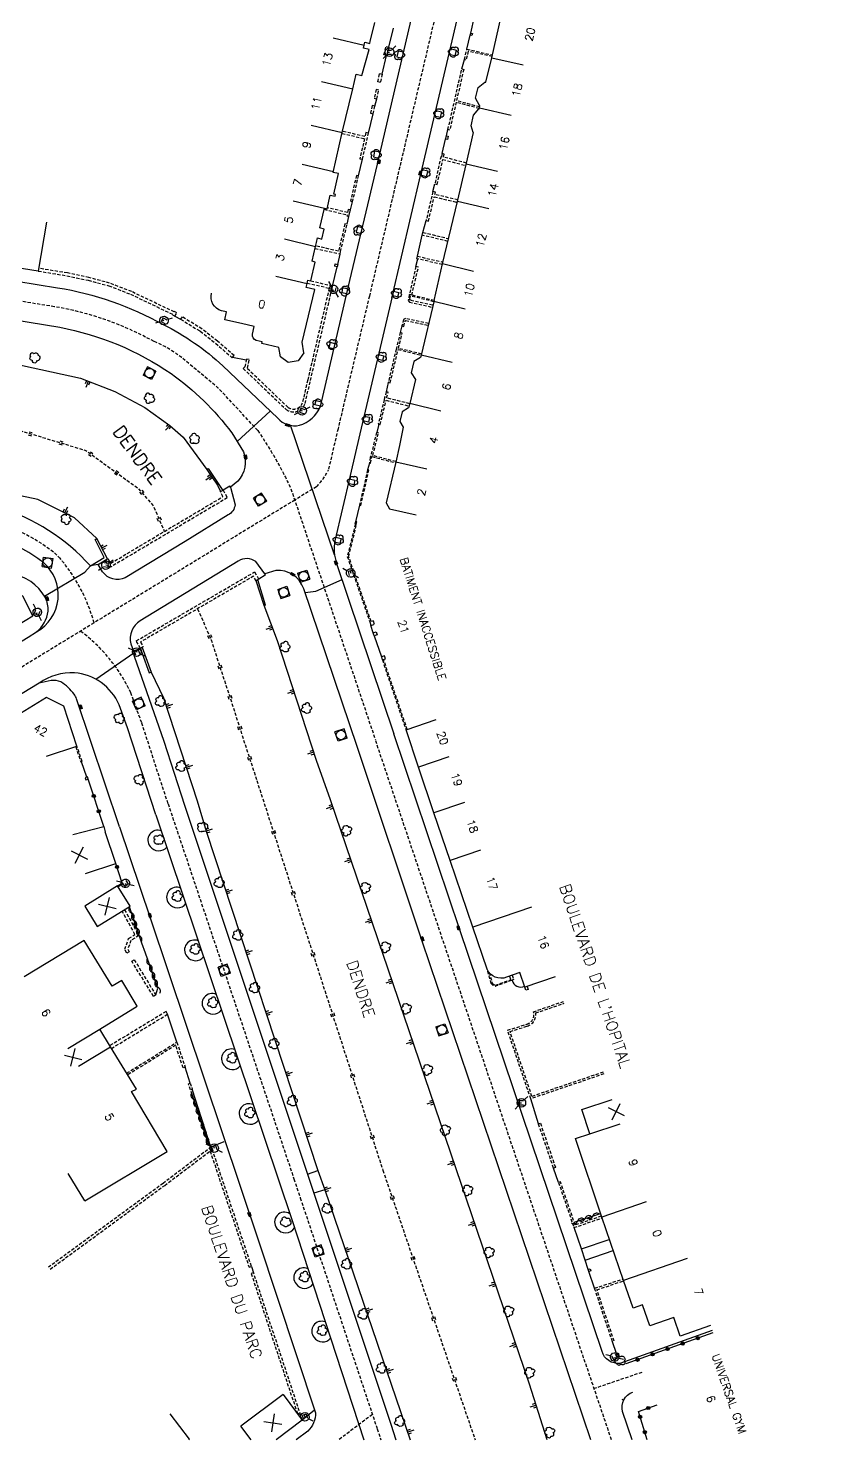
# Model space of a CAD drawing. Header units: millimetres. Extents: x 107999 to 109001, y 146999 to 148001.
# Drawn here: x 108562.6 to 108687.5, y 147000 to 147220.5 of the extents above; entities that cross this region are included whole.
import ezdxf
from ezdxf.enums import TextEntityAlignment as Align

# ---------------------------------------------------------------- set-up
doc = ezdxf.new("R2010")
doc.units = ezdxf.units.MM
doc.linetypes.add('DASHED', pattern=[0.75, 0.5, -0.25])
doc.layers.get('0').update_dxf_attribs({"linetype": 'CONTINUOUS'})
for name, color, linetype in [('W0001', 6, 'DASHED'), ('W0008', 7, 'CONTINUOUS'), ('W0100', 7, 'CONTINUOUS'), ('W0112', 1, 'DASHED'), ('W0211', 2, 'CONTINUOUS'), ('W0220', 5, 'DASHED'), ('W0300', 7, 'CONTINUOUS'), ('W0310', 3, 'CONTINUOUS'), ('W0322', 7, 'CONTINUOUS'), ('W0334', 7, 'CONTINUOUS'), ('W0400', 7, 'CONTINUOUS'), ('W0420', 7, 'CONTINUOUS'), ('W0471', 7, 'CONTINUOUS'), ('W0500', 5, 'DASHED'), ('W0984', 7, 'CONTINUOUS'), ('W0989', 7, 'CONTINUOUS'), ('W0991', 7, 'CONTINUOUS'), ('W1102', 7, 'CONTINUOUS')]:
    doc.layers.add(name, color=color, linetype=linetype)
doc.styles.get("Standard").update_dxf_attribs({"font": 'romans.shx', "width": 0.85})

# ---------------------------------------------------------------- blocks, each defined once
blk = doc.blocks.new('t211o')
at = {"color": 0, "linetype": 'Continuous'}
for p, q in [((-0.29, 0.5), (-0.29, 0)), ((0, 1), (0, 0)), ((0.29, 0.5), (0.29, 0))]:
    blk.add_line(p, q, dxfattribs=at)
blk = doc.blocks.new('t322o')
at = {"color": 0, "linetype": 'Continuous'}
for radius in [0.25, 0.15]:
    blk.add_circle((0, 0), radius, dxfattribs=at)
blk = doc.blocks.new('T300')
for p, q in [((-0.8, 0.51), (-0.86, 0.34)), ((-0.86, 0.34), (-0.86, 0.17)), ((-0.86, 0.17), (-0.74, 0.06)), ((-0.69, 0.63), (-0.8, 0.51)), ((-0.8, -0.06), (-0.74, 0.06)), ((-0.74, 0.06), (-0.69, 0.11)), ((-0.57, 0.69), (-0.69, 0.63)), ((-0.46, 0.69), (-0.57, 0.69)), ((-0.29, 0.63), (-0.46, 0.69)), ((-0.29, 0.63), (-0.17, 0.74)), ((-0.23, 0.57), (-0.29, 0.63)), ((-0.17, 0.74), (-0.06, 0.8)), ((-0.06, 0.8), (0.06, 0.8)), ((0.06, 0.8), (0.23, 0.74)), ((0.23, 0.74), (0.34, 0.63)), ((0.34, 0.63), (0.4, 0.51)), ((0.46, 0.46), (0.34, 0.46)), ((0.4, 0.51), (0.4, 0.46)), ((0.57, 0.4), (0.46, 0.46)), ((0.57, 0.4), (0.69, 0.29)), ((0.69, 0.29), (0.74, 0.17)), ((0.74, 0.06), (0.69, -0.17)), ((0.74, 0.17), (0.74, 0.06)), ((-0.8, -0.17), (-0.8, -0.06)), ((-0.8, -0.23), (-0.8, -0.17)), ((-0.74, -0.34), (-0.8, -0.23)), ((-0.69, -0.4), (-0.74, -0.34)), ((-0.51, -0.46), (-0.69, -0.4)), ((-0.4, -0.46), (-0.51, -0.46)), ((-0.4, -0.46), (-0.34, -0.46)), ((-0.34, -0.46), (-0.34, -0.4)), ((-0.34, -0.51), (-0.34, -0.46)), ((-0.29, -0.63), (-0.34, -0.51)), ((-0.17, -0.74), (-0.29, -0.63)), ((-0.06, -0.8), (-0.17, -0.74)), ((0.06, -0.8), (-0.06, -0.8)), ((0.17, -0.74), (0.06, -0.8)), ((0.23, -0.69), (0.17, -0.74)), ((0.29, -0.46), (0.23, -0.46)), ((0.29, -0.63), (0.23, -0.69)), ((0.46, -0.4), (0.29, -0.46)), ((0.34, -0.51), (0.29, -0.63)), ((0.34, -0.51), (0.34, -0.46)), ((0.57, -0.34), (0.46, -0.4)), ((0.63, -0.29), (0.57, -0.34)), ((0.69, -0.17), (0.63, -0.29))]:
    blk.add_line(p, q)
blk = doc.blocks.new('t991o')
at = {"color": 0, "linetype": 'Continuous'}
for p, q in [((-1, 1), (1, -1)), ((-1, -1), (1, 1))]:
    blk.add_line(p, q, dxfattribs=at)
blk = doc.blocks.new('T471')
for p, q in [((-0.333334, 0.333334), (-0.333334, -0.333334)), ((-0.333334, 0.333334), (0.333334, 0.333334)), ((-0.333334, 0), (0, 0)), ((0.500001, 0.500001), (1.000002, 1.000002)), ((-0.500001, -0.500001), (-1.000002, -1.000002)), ((-0.333334, -0.333334), (0.333334, -0.333334))]:
    blk.add_line(p, q)
blk.add_ellipse((0, 0), major_axis=(0.471405, 0.471405), ratio=1, start_param=5.4977871438, end_param=11.780972451)
blk = doc.blocks.new('T400')
for p, q in [((-0.15, 0.3), (0.15, 0.3)), ((-0.15, -0.25), (-0.15, 0.3)), ((-0.15, 0.15), (0.15, 0.15)), ((-0.15, 0), (0.15, 0)), ((0.15, 0.3), (0.15, -0.25)), ((-0.15, -0.15), (0.15, -0.15)), ((-0.15, -0.25), (-0.15, -0.3)), ((-0.15, -0.3), (0.15, -0.3)), ((0.15, -0.3), (0.15, -0.25))]:
    blk.add_line(p, q)
blk = doc.blocks.new('T420')
for p, q in [((0.75, 0.75), (-0.75, 0.75)), ((-0.75, 0.75), (-0.75, -0.75)), ((0.75, 0.75), (0.75, -0.75)), ((0.75, -0.75), (-0.75, -0.75))]:
    blk.add_line(p, q)
blk.add_ellipse((0, 0), major_axis=(-0.53, 0.53), ratio=1, start_param=3.926991, end_param=10.210176)
blk = doc.blocks.new('t310o')
at = {"color": 0, "linetype": 'Continuous'}
for centre, start, end in [((-0.5, 0.38), 216.8699, 323.1304), ((0.5, -0.37), 36.8699, 143.1303)]:
    blk.add_arc(centre, 0.625, start, end, dxfattribs=at)
blk = doc.blocks.new('t220o')
at = {"color": 0, "linetype": 'Continuous'}
for p, q in [((-0.25, 0.25), (0.25, 0.25)), ((-0.25, -0.25), (0.25, -0.25))]:
    blk.add_line(p, q, dxfattribs=at)

msp = doc.modelspace()

# ---------------------------------------------------------------- linework, layer by layer
at = {"layer": 'W0001'}
for points in [[(108636.43, 147266.01), (108615.9, 147178.66), (108611, 147157.95), (108609.49, 147151.52, -0.090796), (108607.63, 147148.88), (108604.24, 147146.8), (108572.87, 147127.61), (108540.28, 147107.68), (108496.53, 147080.98), (108440.3, 147046.55), (108407.6, 147026.58), (108406.17, 147025.7), (108402.75, 147023.6), (108375.82, 147007.06)], [(108584.43, 147099.37), (108580.32, 147112.01), (108578.61, 147116.7, 0.124484), (108570.76, 147126.32, 0.124484)]]:
    msp.add_lwpolyline(points, format="xyb", dxfattribs=at)
at = {"layer": 'W0001', "flags": 128}
for points in [[(108566.68, 147177), (108535.39, 147182.06), (108506.8, 147186.63), (108475.35, 147191.67), (108460.6, 147194.04), (108443.26, 147196.84), (108423.63, 147199.97), (108399.03, 147203.91), (108372.84, 147208.13), (108364.81, 147209.42), (108361.7, 147209.92), (108350.45, 147211.08), (108349.31, 147211.07), (108346.76, 147211.05), (108342.12, 147210.32), (108337.17, 147209.24), (108335.6, 147208.89), (108334.1, 147208.56), (108318.85, 147205.2), (108301.22, 147201.36), (108286.4, 147198.17), (108250.87, 147190.39)], [(108000, 147135.05), (108003.87, 147159.86), (108005.74, 147164.76), (108008.35, 147168.89), (108012.73, 147172.78), (108018.6, 147175.01), (108024.81, 147175.08), (108034.55, 147173.19), (108089.31, 147157.97), (108121.89, 147148.95), (108138.46, 147144.85), (108150.92, 147142.61), (108158.65, 147141.11), (108169.37, 147140.17), (108176.54, 147140.37), (108183.07, 147140.55), (108197.71, 147141.22), (108205.28, 147141.8), (108207.19, 147142.04), (108210.76, 147142.45), (108213.52, 147142.82), (108217.29, 147143.35), (108219.65, 147143.72), (108222.14, 147144.1), (108224.24, 147144.45), (108226.54, 147144.83), (108228.83, 147145.25), (108235.34, 147146.45), (108247.88, 147149.11), (108254.44, 147150.48), (108268.74, 147153.74), (108275.11, 147155.19), (108290.85, 147158.7), (108295.12, 147159.67), (108299.02, 147160.56), (108315.84, 147164.44), (108324.79, 147166.45), (108342.03, 147170.34), (108349, 147171.88), (108353.49, 147172.6), (108355.09, 147172.77), (108358.4, 147173.06), (108359.72, 147173.15), (108361.41, 147173.22), (108364.44, 147173.29), (108366.1, 147173.29), (108367.37, 147173.27), (108369.71, 147173.13), (108370.85, 147172.97), (108373.01, 147172.8), (108374.76, 147172.55), (108376, 147172.37), (108377.38, 147172.17), (108380.24, 147171.76), (108388.1, 147170.56), (108403.11, 147168.34), (108417.61, 147165.99), (108427.07, 147164.5), (108457.44, 147159.54), (108487.4, 147154.9), (108506.95, 147151.78), (108519.52, 147149.8), (108526.01, 147148.78), (108548.14, 147145.07), (108549.7, 147144.79), (108551.32, 147144.5), (108552.44, 147144.3), (108553.75, 147144.06), (108554.77, 147143.88), (108556.05, 147143.65), (108557.15, 147143.45), (108558.16, 147143.17), (108559.4, 147142.72), (108560.65, 147142.22), (108561.65, 147141.74), (108562.87, 147141.11), (108564.63, 147140.06), (108565.45, 147139.49), (108566.53, 147138.72), (108567.49, 147137.76)], [(108598.45, 147157.68), (108592.29, 147164.3), (108586.59, 147169.04), (108586.59, 147169.04)], [(108653.74, 147000), (108652.58, 147003.44), (108649.39, 147012.82), (108616.84, 147109.33)]]:
    msp.add_lwpolyline(points, dxfattribs=at)
msp.add_lwpolyline([(108598.45, 147157.68, -0.03907), (108603.63, 147148.6), (108616.84, 147109.33)], format="xyb", dxfattribs=at)
at = {"layer": 'W0001'}
for points in [[(108584.43, 147099.37), (108604.11, 147040.76), (108605.1, 147037.8), (108617.12, 147001.7), (108617.69, 147000)], [(108658.48, 147010.53), (108651.03, 147007.99)], [(108616.37, 147003.95), (108611.13, 147000)]]:
    msp.add_lwpolyline(points, dxfattribs=at)
for centre, radius, start, end in [((108558.63, 147128.91), 48.76, 61.0291, 80.4986), ((108575.4, 147154.82), 18.1, 51.8207, 67.7752), ((108547.68, 147120.78), 26.1, 15.1723, 40.5948)]:
    msp.add_arc(centre, radius, start, end, dxfattribs=at)
at = {"layer": 'W0008'}
for points in [[(108612.87, 147181.08), (108617.17, 147199.29), (108622.43, 147221.83), (108637.55, 147285.99), (108642.87, 147308.76), (108650.14, 147339.98)], [(108571.93, 147178.96), (108571.97, 147178.95), (108572.02, 147178.93)], [(108650.52, 147000), (108624.17, 147077.89), (108613.99, 147108.29)], [(108586.99, 147099.16), (108606.25, 147041.47), (108607.24, 147038.51), (108619.25, 147002.42), (108620.06, 147000)], [(108582.51, 147097.64), (108603.76, 147034.43), (108615.05, 147000)]]:
    msp.add_lwpolyline(points, dxfattribs=at)
for points in [[(108619.41, 147178.35), (108623.96, 147197.71), (108638.57, 147260.03), (108639.83, 147265.21, -0.369492), (108647.23, 147269.97), (108671.35, 147264.36), (108677.92, 147262.8), (108707.57, 147255.77, -0.319761)], [(108381.92, 147209.73), (108402.86, 147206.36), (108422.1, 147203.23), (108438.19, 147200.63), (108461.35, 147196.95), (108477.22, 147194.44), (108490.85, 147192.22), (108512.52, 147188.75), (108530.14, 147185.91), (108548.02, 147183.09), (108567.17, 147179.98, -0.08492), (108583.66, 147174.24, -0.069524), (108593, 147167.78), (108601.57, 147159.6, 0.262321), (108604.97, 147158.48, 0.227222), (108608.24, 147161.42), (108612.87, 147181.08)], [(108619.69, 147179.48), (108614.41, 147157.15), (108612.88, 147150.62), (108610.51, 147140.44, 0.132387), (108610.77, 147136.91), (108619.73, 147110.3)], [(108547.34, 147177.09), (108567.5, 147173.8, -0.103552), (108584.9, 147166.56, -0.080192), (108594.38, 147157.3), (108596.21, 147154.35, -0.279458), (108595.33, 147149.74), (108594.21, 147148.83), (108594.91, 147146.06, -0.250866), (108593.83, 147144.49), (108587.09, 147140.35), (108577.75, 147134.66, -0.364806), (108574.21, 147135.59), (108573.52, 147136.75), (108572.29, 147136.52, 0.137201), (108557.97, 147145.64)], [(108547.14, 147115.94), (108562.57, 147125.4), (108563.86, 147126.19, 0.522118), (108564.95, 147137.05, 0.081601), (108557.23, 147141.11), (108545.74, 147143.16), (108541.81, 147143.81), (108538.32, 147144.5), (108512.7, 147148.51), (108500.19, 147150.49), (108470.05, 147155.07), (108409.31, 147164.99), (108413.21, 147164.39), (108383.17, 147168.84), (108368.1, 147171.03, 0.046302)], [(108563.86, 147126.19, 0.198123), (108565.68, 147129.43, 0.138034), (108565.25, 147131.61, 0.225673), (108559.85, 147135.31), (108548.85, 147137.12), (108541.23, 147138.37), (108504.77, 147144.27), (108469.19, 147149.95), (108456.88, 147151.9), (108420.04, 147157.77), (108400.02, 147160.96), (108385.56, 147163.39), (108376.2, 147164.9, 0.065552), (108360.91, 147165.22), (108354.6, 147164.05), (108344.55, 147161.77), (108308.44, 147153.37), (108301.46, 147151.75), (108276.67, 147146), (108250.33, 147139.87), (108229.25, 147134.97), (108211.6, 147131.17), (108202.51, 147129.23)], [(108613.99, 147108.29), (108605.65, 147132.92, 0.342223), (108601.29, 147135.82), (108599.56, 147135.26), (108598.16, 147137.18, 0.31326), (108595.41, 147137.27), (108580.09, 147127.94, 0.334757), (108578.62, 147124.33), (108579.08, 147123.02), (108579.16, 147122.43), (108583.77, 147109.13), (108586.99, 147099.16)], [(108582.51, 147097.64), (108578.08, 147111.24), (108576.78, 147114.81, 0.281116), (108569.8, 147119.8, 0.168277), (108564.31, 147118.21), (108550.56, 147109.88)], [(108576.87, 147095.73), (108570.13, 147115.77, 0.04445), (108569.77, 147116.47, 0.092677), (108567.68, 147118.38, 0.13724), (108566.17, 147118.59), (108564.31, 147118.21)], [(108669.45, 147017.09), (108655.05, 147011.94, -0.362508), (108652.26, 147013.79), (108630.02, 147079.64), (108619.73, 147110.3)], [(108576.87, 147095.73), (108581.66, 147081.55), (108598.52, 147031.23), (108607.48, 147004.23, -0.204182), (108606.28, 147001.34), (108604.48, 147000)], [(108656.95, 147000), (108655.47, 147004.41, -0.400604), (108657.09, 147007.46)]]:
    msp.add_lwpolyline(points, format="xyb", dxfattribs=at)
at = {"layer": 'W0100'}
for points in [[(108626.02, 147177.97), (108627.32, 147183.68), (108629.69, 147193.46), (108631.08, 147199.44), (108632.2, 147204.22), (108632.11, 147204.24), (108631.8, 147205.27), (108632.18, 147206.94), (108632.99, 147207.93), (108633.06, 147207.92), (108633.11, 147208.1), (108633.18, 147208.42), (108633.09, 147208.44), (108632.51, 147209.56), (108632.9, 147211.25), (108633.95, 147212.1), (108634.1, 147212.06), (108635.06, 147215.89), (108637.23, 147225.62)], [(108605.66, 147169.79), (108605.42, 147171.45), (108607.38, 147179.7), (108606.01, 147180.02), (108606.16, 147180.65), (108606.28, 147181.16), (108606.77, 147181.05), (108607.43, 147183.99), (108606.95, 147184.1), (108607.47, 147186.43), (108607.63, 147187.06), (108607.79, 147187.75), (108608.48, 147187.58), (108608.83, 147189.14), (108608.14, 147189.31), (108608.88, 147192.39), (108609.29, 147192.28), (108609.78, 147194.44), (108610.57, 147194.26), (108610.63, 147194.53), (108610.36, 147194.59), (108611.09, 147197.8), (108610.25, 147197.99), (108611.67, 147204.24), (108613.3, 147211.05), (108613.85, 147213.33), (108614.73, 147213.12), (108615.87, 147217.21), (108615, 147217.42), (108615.2, 147218.31), (108615.98, 147218.13), (108616.04, 147218.42), (108616.76, 147221.41)], [(108565.42, 147190.22), (108564.16, 147182.56), (108551.71, 147184.53), (108546.9, 147185.28), (108547.15, 147186.93), (108545.76, 147187.14), (108544.67, 147188.7), (108545, 147189.83), (108543.39, 147190.3), (108542.25, 147191.9), (108542.59, 147193.99)], [(108626.02, 147177.97), (108624, 147169.46), (108623.91, 147169.08), (108622.86, 147168.43), (108622.45, 147166.68), (108623.12, 147165.66), (108622.21, 147161.87), (108622.04, 147161.22), (108621.02, 147160.6), (108620.67, 147159.09), (108621.2, 147158.21), (108620.61, 147155.34), (108620.02, 147152.71), (108618.53, 147146.36), (108619.05, 147145.45), (108623.2, 147144.47)], [(108542.93, 147122.1), (108545.54, 147117.83), (108555.92, 147124.18), (108560.92, 147127.24), (108563.32, 147128.71), (108561.76, 147131.78), (108559.39, 147132.79), (108558.05, 147132.05), (108554.78, 147132.47), (108551.92, 147130.72)], [(108565.45, 147106.79), (108570.2, 147108.34), (108568.16, 147114.62), (108565.43, 147115.95), (108559.36, 147112.22), (108556.1, 147110.21), (108552.24, 147107.84)], [(108569.56, 147094.57), (108574.4, 147095.82), (108574.62, 147094.97)], [(108571.54, 147088.44), (108576.29, 147090), (108574.62, 147094.97)], [(108571.42, 147037.33), (108584.3, 147045.01), (108578.7, 147054.4), (108579.5, 147054.77), (108575.43, 147061.41), (108573.75, 147064.17), (108579.63, 147067.75), (108577.19, 147071.76), (108575.7, 147070.86), (108571.34, 147078.02), (108561.95, 147072.31)], [(108669.19, 147017.85), (108664.47, 147016.21), (108663.46, 147019.09), (108659.71, 147017.79), (108658.57, 147021.09), (108657.11, 147020.58), (108655.62, 147024.88), (108652.21, 147034.78), (108648.13, 147047.06), (108650.37, 147047.8), (108649.11, 147051.59), (108653.85, 147053.16)], [(108571.42, 147037.33), (108568.85, 147041.62)], [(108602.41, 147007.07), (108595.83, 147002.11)], [(108602.41, 147007.07), (108605.41, 147003.07), (108601.34, 147000)], [(108587.67, 147000), (108587.79, 147000.09), (108584.77, 147004.07)], [(108597.43, 147000), (108595.83, 147002.11)]]:
    msp.add_lwpolyline(points, dxfattribs=at)
for points in [[(108605.66, 147169.79), (108604.76, 147168.54), (108603.23, 147168.27), (108602, 147169.19), (108601.74, 147170.62), (108599.07, 147171.25), (108599.13, 147171.5), (108598.21, 147171.71, -0.38085), (108597.65, 147172.74), (108597.92, 147173.91), (108595.94, 147174.37), (108593.31, 147174.94), (108593.59, 147176.2), (108592.79, 147176.37, -0.411739), (108591.23, 147179.11)], [(108644.95, 147072.3), (108640.21, 147070.69), (108639.44, 147072.98), (108637.34, 147072.26, -0.40415), (108634.31, 147073.51), (108632.07, 147080.1), (108628.52, 147090.5), (108625.99, 147097.96), (108623.59, 147105.07), (108621.63, 147110.88), (108626.36, 147112.51)]]:
    msp.add_lwpolyline(points, format="xyb", dxfattribs=at)
msp.add_lwpolyline([(108573.36, 147080.2), (108578.52, 147083.35), (108576.56, 147086.53), (108571.41, 147083.37)], close=True, dxfattribs=at)
at = {"layer": 'W0112'}
for points in [[(108632.01, 147219.7), (108631.93, 147219.36), (108631.67, 147219.42), (108631.75, 147219.76)], [(108618.94, 147217.53), (108618.6, 147216.24), (108618.18, 147216.35), (108618.52, 147217.64)], [(108617.91, 147213.34), (108617.63, 147212.05), (108617.21, 147212.14), (108617.49, 147213.43)], [(108630.64, 147214.08), (108628.47, 147204.61), (108628.18, 147204.68), (108630.35, 147214.15)], [(108616.96, 147210.96), (108616.64, 147209.56), (108617.06, 147209.47), (108617.38, 147210.86)], [(108616.35, 147208.42), (108616.07, 147207.24), (108616.48, 147207.14), (108616.77, 147208.32)], [(108628.23, 147203.63), (108628.12, 147203.13), (108627.82, 147203.2), (108627.94, 147203.7)], [(108613.88, 147197.51), (108612.95, 147193.47), (108613.27, 147193.39), (108614.2, 147197.44)], [(108610.98, 147183.62), (108610.89, 147183.22), (108610.49, 147183.32), (108610.58, 147183.72)], [(108594.75, 147169.36), (108592.15, 147171.64), (108589.73, 147173.53), (108586.63, 147175.43), (108586.4, 147175.06), (108589.48, 147173.17), (108591.87, 147171.3), (108594.46, 147169.03)], [(108614.56, 147145.93), (108615.83, 147151.46), (108615.63, 147151.51), (108614.36, 147145.98)], [(108575.04, 147137.65), (108575.48, 147136.93), (108593.02, 147147.34), (108592.61, 147148.13), (108593.05, 147148.36), (108593.69, 147147.15), (108575.31, 147136.24), (108574.61, 147137.39)], [(108616.17, 147127.82), (108612.66, 147137.98), (108613.9, 147142.99), (108613.85, 147143), (108613.93, 147143.38), (108613.73, 147143.42), (108613.65, 147143.04), (108613.71, 147143.03), (108612.45, 147137.98), (108615.98, 147127.76), (108616.14, 147127.22), (108616.69, 147127.38), (108616.52, 147127.93)], [(108580.13, 147123.63), (108579.47, 147124.8), (108597.96, 147135.57), (108598.63, 147134.44), (108598.21, 147134.19), (108597.79, 147134.91), (108580.13, 147124.62), (108580.56, 147123.87)], [(108616.65, 147125.61), (108616.5, 147126.08), (108616.97, 147126.23), (108617.12, 147125.76)], [(108621.82, 147110.94), (108618.12, 147121.89), (108618.42, 147121.99), (108618.25, 147122.48), (108617.77, 147122.32), (108617.93, 147121.83), (108621.63, 147110.88)], [(108571.97, 147103.18), (108571.86, 147103.54), (108571.5, 147103.43), (108571.61, 147103.07)], [(108582.15, 147069.27), (108578.77, 147074.75), (108579.14, 147074.98), (108582.52, 147069.5)], [(108587.92, 147054.67), (108587.61, 147055.62), (108587.91, 147055.72), (108588.22, 147054.77)], [(108642.63, 147049.44), (108644.98, 147042.54), (108644.69, 147042.44), (108642.33, 147049.34)], [(108650.21, 147026.28), (108650.11, 147026.59), (108650.41, 147026.68), (108650.51, 147026.37)], [(108654.77, 147013.58), (108654.89, 147013.23), (108654.61, 147013.14), (108654.5, 147013.48)]]:
    msp.add_lwpolyline(points, close=True, dxfattribs=at)
for points in [[(108635.1, 147216.08), (108631.35, 147216.91), (108631, 147215.54), (108630.75, 147215.61), (108631.15, 147217.23), (108635.16, 147216.34)], [(108633.08, 147207.97), (108629.45, 147208.94)], [(108633.14, 147208.22), (108629.52, 147209.18)], [(108611.63, 147204.07), (108615.13, 147203.27), (108614.42, 147200.12), (108614.83, 147200.03), (108615.76, 147204.12), (108615.34, 147204.21), (108615.2, 147203.6), (108611.7, 147204.39)], [(108631.08, 147199.44), (108627.46, 147200.39), (108627.57, 147200.86), (108627.27, 147200.92), (108627.17, 147200.47), (108627.1, 147200.49), (108626.12, 147196.18), (108626.5, 147196.09), (108627.39, 147200.01), (108631, 147199.06)], [(108629.74, 147193.68), (108626.13, 147194.56), (108626.22, 147194.89), (108625.84, 147194.98), (108625.66, 147194.27), (108624.76, 147190.46), (108625.14, 147190.37), (108626.04, 147194.18), (108626.04, 147194.18), (108629.65, 147193.3)], [(108608.84, 147192.22), (108612.41, 147191.36), (108612.36, 147191.18), (108612.69, 147191.1), (108612.82, 147191.64), (108612.93, 147192.12), (108612.61, 147192.2), (108612.49, 147191.72), (108609.33, 147192.47)], [(108607.41, 147186.12), (108611.32, 147185.24), (108611.39, 147185.61), (108612.42, 147189.88), (108612.09, 147189.96), (108611.07, 147185.69), (108607.49, 147186.49)], [(108628.17, 147187.21), (108624.17, 147188.18), (108624.28, 147188.62), (108628.28, 147187.65)], [(108627.29, 147183.59), (108623.33, 147184.51), (108623.42, 147184.9), (108627.39, 147183.97)], [(108564.16, 147182.56), (108568.63, 147181.85), (108571.97, 147181.13), (108575.17, 147180.28), (108578.57, 147178.96), (108585.18, 147175.8), (108585.15, 147175.73), (108585.52, 147175.52), (108585.81, 147176.05), (108585.43, 147176.25), (108585.4, 147176.18), (108578.75, 147179.36), (108575.31, 147180.69), (108572.07, 147181.56), (108568.71, 147182.28), (108564.22, 147183)], [(108622.52, 147178.81), (108623.57, 147183.2), (108623.18, 147183.29), (108622.14, 147178.9)], [(108606.17, 147180.69), (108609.63, 147179.91)], [(108610.06, 147179.81), (108610.15, 147180.22), (108606.27, 147181.1)], [(108626.02, 147177.97), (108622.14, 147178.9), (108621.99, 147178.14), (108621.96, 147178), (108622.16, 147177.73), (108625.77, 147176.91)], [(108625.98, 147177.79), (108622.28, 147178.68), (108622.16, 147178.11), (108622.36, 147178.07), (108622.37, 147178.05), (108625.85, 147177.26)], [(108625.17, 147174.38), (108621.56, 147175.17), (108621.25, 147175.02), (108620.99, 147174.02), (108621.29, 147173.94), (108621.51, 147174.8), (108621.6, 147174.84), (108625.1, 147174.08)], [(108624.04, 147169.61), (108620.44, 147170.5), (108621.03, 147172.89), (108620.73, 147172.97), (108620.08, 147170.37), (108618.85, 147165.17), (108619.15, 147165.1), (108620.39, 147170.3), (108620.39, 147170.32), (108624, 147169.43)], [(108622.2, 147161.84), (108618.6, 147162.76), (108618.83, 147163.64), (108618.53, 147163.72), (108618.29, 147162.83), (108618.21, 147162.47), (108617.3, 147158.67), (108617.6, 147158.6), (108618.51, 147162.39), (108622.11, 147161.48)], [(108620.04, 147152.81), (108616.45, 147153.74), (108617.33, 147157.3), (108617.03, 147157.37), (108616.05, 147153.45), (108615.9, 147152.58), (108616.1, 147152.55), (108616.25, 147153.41), (108616.3, 147153.59), (108620, 147152.63)], [(108570, 147108.27), (108570.8, 147105.89), (108571.01, 147105.96), (108570.2, 147108.34)], [(108577.63, 147082.81), (108579.86, 147078.77), (108578.64, 147078.02), (108578.15, 147076.66), (108578.37, 147076.21), (108577.97, 147076.02), (108577.67, 147076.63), (108578.28, 147078.31), (108579.27, 147078.93), (108577.25, 147082.58)], [(108640.55, 147070.81), (108640.7, 147070.35), (108640.36, 147070.24), (108640.21, 147070.69)], [(108575.6, 147061.14), (108584.37, 147066.48), (108584.12, 147066.89), (108575.34, 147061.56)], [(108577.96, 147057.28), (108585.81, 147062.11), (108587.09, 147058.22), (108586.79, 147058.12), (108585.63, 147061.63), (108578.13, 147057.01)], [(108566.01, 147026.65), (108583.91, 147039.74), (108591.01, 147045.11), (108597.1, 147026.96), (108597.48, 147027.09), (108591.21, 147045.76), (108583.67, 147040.06), (108565.77, 147026.97)], [(108652.15, 147034.94), (108648.07, 147033.54), (108645.75, 147040.31), (108645.45, 147040.21), (108647.88, 147033.14), (108652.26, 147034.65)], [(108605.41, 147003.07), (108597.81, 147026.09), (108597.43, 147025.96), (108604.66, 147004.07)], [(108653.88, 147015.32), (108651.21, 147023.36), (108651.11, 147023.66), (108655.54, 147025.12)], [(108654.16, 147015.42), (108651.46, 147023.44), (108655.64, 147024.83)]]:
    msp.add_lwpolyline(points, dxfattribs=at)
msp.add_lwpolyline([(108609.63, 147179.91), (108606.26, 147165.57), (108605.43, 147161.99, -0.502248), (108603.19, 147161.28), (108596.81, 147167.36), (108596.87, 147167.42), (108597.12, 147168.75), (108596.69, 147168.83), (108596.46, 147167.63), (108596.19, 147167.34), (108602.91, 147160.94, 0.51163), (108605.85, 147161.87), (108606.69, 147165.47), (108610.06, 147179.81)], format="xyb", close=True, dxfattribs=at)
at = {"layer": 'W0112', "flags": 128}
msp.add_lwpolyline([(108576.56, 147086.53), (108577.29, 147086.97), (108577.38, 147086.82), (108576.66, 147086.37)], dxfattribs=at)
at = {"layer": 'W0112'}
for points in [[(108638.23, 147072.57), (108638.46, 147071.88), (108638.08, 147071.74), (108635.62, 147070.85, -0.221418), (108634.96, 147071.28), (108634.31, 147073.51)], [(108634.62, 147073), (108635.1, 147071.34, 0.202886), (108635.61, 147071), (108638.03, 147071.88), (108637.85, 147072.44)], [(108652.53, 147057.15), (108641.12, 147053.26), (108637.5, 147063.98), (108640.49, 147064.91, 0.422488), (108641.54, 147066.87), (108646.25, 147068.47)], [(108652.43, 147057.43), (108641.31, 147053.64), (108637.88, 147063.79), (108640.58, 147064.62, 0.375407), (108641.89, 147066.68), (108646.34, 147068.18)]]:
    msp.add_lwpolyline(points, format="xyb", dxfattribs=at)
at = {"layer": 'W0211'}
for points in [[(108304.39, 147187.03), (108306.48, 147187.32), (108329.46, 147192.9), (108347.38, 147197.6), (108355.58, 147198.65), (108363.33, 147198.95), (108379.2, 147197.07), (108394.99, 147194.45), (108436.12, 147188.12), (108447.62, 147186.51), (108466.53, 147183.35), (108486.59, 147180.26), (108502.05, 147178.21), (108517.62, 147175.11), (108533.47, 147172.91), (108549.69, 147170.4), (108570.75, 147165.85), (108576.1, 147163.74), (108580.82, 147161.24), (108584.72, 147158.47), (108586.78, 147156.62), (108590.48, 147151.58), (108592.14, 147149.11), (108592.61, 147148.13)], [(108574.97, 147137.61), (108573.3, 147140.77), (108569.82, 147144.01), (108564.08, 147146.9), (108552.68, 147149.27)], [(108607.64, 147106.14), (108601.54, 147124.82), (108599.47, 147130.33), (108598.21, 147134.19)], [(108580.41, 147123.78), (108580.75, 147122.78), (108581.8, 147119.93), (108583.73, 147115.91), (108588.99, 147099.83)], [(108643.7, 147000), (108640.93, 147008.69), (108609.81, 147099.98), (108607.64, 147106.14)], [(108588.99, 147099.83), (108590.38, 147095.05), (108607.85, 147042.05)], [(108608.94, 147039.02), (108622.29, 147000)]]:
    msp.add_lwpolyline(points, dxfattribs=at)
at = {"layer": 'W0220', "flags": 128}
for points in [[(108183.83, 147156.72), (108211.44, 147156.79), (108234.76, 147160.13), (108270.98, 147167.77), (108286.71, 147171.33), (108296.31, 147173.94), (108313.89, 147178.63), (108319.77, 147180.06), (108323.53, 147180.97), (108327.39, 147181.9), (108332.28, 147182.95), (108337.52, 147184.31), (108341.52, 147185.21), (108345.16, 147186.17), (108348.3, 147186.88), (108351.66, 147187.4), (108355.85, 147188.05), (108360.76, 147188.36), (108365.17, 147188.01), (108379.04, 147186.27), (108549.54, 147159.63), (108555.65, 147158.88), (108561.28, 147157.67), (108571.59, 147154.55), (108579.77, 147148.62), (108582.12, 147145.92), (108583.85, 147141.9)], [(108589.06, 147129.82), (108591.17, 147124.94), (108594.02, 147116.26), (108596.07, 147109.85), (108597.39, 147105.81), (108598.31, 147102.99)]]:
    msp.add_lwpolyline(points, dxfattribs=at)
at = {"layer": 'W0220'}
msp.add_lwpolyline([(108598.31, 147102.99), (108618.01, 147042.1), (108632.42, 147000)], dxfattribs=at)
at = {"layer": 'W0310'}
for points in [[(108580.33, 147077.56), (108578.4, 147083.28)], [(108582.52, 147069.5), (108582.85, 147070.54), (108580.9, 147076.03)], [(108590.8, 147046.09), (108588.04, 147054.43)]]:
    msp.add_lwpolyline(points, dxfattribs=at)
at = {"layer": 'W0322'}
msp.add_line((108647.91, 147034), (108652.01, 147035.37), dxfattribs=at)
for points in [[(108574.39, 147095.81), (108571.97, 147103.18)], [(108577.27, 147086.96), (108576.29, 147090)], [(108669.58, 147016.71), (108655.98, 147011.85)], [(108659.31, 147000), (108657.95, 147004.43), (108660.89, 147005.46)]]:
    msp.add_lwpolyline(points, dxfattribs=at)
at = {"layer": 'W0334'}
for p, q in [((108623.18, 147183.29), (108623.46, 147184.48)), ((108649.03, 147029.81), (108653.4, 147031.31)), ((108649.62, 147028.08), (108654, 147029.58))]:
    msp.add_line(p, q, dxfattribs=at)
for points in [[(108631.75, 147219.76), (108632.35, 147222.32)], [(108618.94, 147217.53), (108619.67, 147220.53)], [(108631.15, 147217.23), (108631.67, 147219.42)], [(108621.24, 147216.75), (108620.38, 147216.95), (108620.17, 147216.04), (108621.03, 147215.84)], [(108628.56, 147217.32), (108629.48, 147217.1), (108629.25, 147216.2), (108628.34, 147216.41)], [(108617.91, 147213.34), (108618.6, 147216.24)], [(108630.35, 147214.15), (108630.75, 147215.61)], [(108616.77, 147208.32), (108617.06, 147209.47)], [(108615.76, 147204.12), (108616.48, 147207.14)], [(108626.3, 147207.68), (108627.19, 147207.47), (108626.97, 147206.57), (108626.09, 147206.78)], [(108627.94, 147203.7), (108628.18, 147204.68)], [(108627.27, 147200.92), (108627.82, 147203.2)], [(108614.2, 147197.44), (108614.83, 147200.03)], [(108617.59, 147201.13), (108616.72, 147201.33), (108616.52, 147200.42), (108617.38, 147200.22)], [(108624.13, 147198.43), (108625.02, 147198.22), (108624.8, 147197.32), (108623.92, 147197.53)], [(108625.84, 147194.98), (108626.12, 147196.18)], [(108612.93, 147192.12), (108613.27, 147193.39)], [(108612.42, 147189.88), (108612.69, 147191.1)], [(108624.28, 147188.62), (108624.76, 147190.46)], [(108614.85, 147189.35), (108614.03, 147189.55), (108613.83, 147188.64), (108614.64, 147188.45)], [(108623.44, 147184.89), (108624.17, 147188.18)], [(108610.98, 147183.62), (108611.32, 147185.24)], [(108610.15, 147180.22), (108610.89, 147183.22)], [(108612.57, 147179.77), (108611.71, 147179.97), (108611.59, 147179.25), (108612.4, 147179.06)], [(108619.67, 147179.42), (108620.49, 147179.22), (108620.3, 147178.53), (108619.51, 147178.71)], [(108585.52, 147175.52), (108586.4, 147175.06)], [(108620.99, 147174.02), (108620.73, 147172.97)], [(108610.55, 147171.22), (108609.78, 147171.4), (108609.55, 147170.65), (108610.37, 147170.46)], [(108594.53, 147169.11), (108596.66, 147168.71)], [(108617.33, 147169.52), (108618.16, 147169.32), (108617.97, 147168.6), (108617.16, 147168.79)], [(108618.85, 147165.17), (108618.53, 147163.72)], [(108608.25, 147161.47), (108607.39, 147161.68), (108607.6, 147162.34), (108608.41, 147162.15)], [(108600.42, 147160.7), (108595.23, 147155.93)], [(108615.06, 147159.93), (108615.92, 147159.73), (108615.76, 147158.96), (108614.88, 147159.17)], [(108610.45, 147138.27), (108603.59, 147158.48)], [(108617.4, 147158.64), (108617.08, 147157.36)], [(108590.48, 147151.58), (108590.69, 147151.72), (108592.98, 147148.32)], [(108615.9, 147152.58), (108615.63, 147151.51)], [(108594.21, 147148.83), (108594.11, 147148.96), (108593.05, 147148.36)], [(108612.76, 147150.12), (108613.61, 147149.93), (108613.45, 147149.19), (108612.59, 147149.39)], [(108614.36, 147145.98), (108613.73, 147143.42)], [(108565.12, 147131.81), (108571.45, 147135.52), (108572.29, 147136.52), (108574.44, 147137.84), (108573.02, 147140.63), (108573.3, 147140.77)], [(108610.64, 147140.99), (108611.47, 147140.79), (108611.29, 147140.04), (108610.46, 147140.23)], [(108573.52, 147136.75), (108574.61, 147137.39)], [(108599.47, 147130.33), (108599.65, 147130.4), (108598.46, 147134.35)], [(108599.56, 147135.26), (108599.62, 147135.07), (108598.63, 147134.44)], [(108605.85, 147132.35), (108607.55, 147132.55), (108611.63, 147134.37)], [(108616.5, 147126.08), (108616.14, 147127.22)], [(108616.65, 147125.61), (108617.77, 147122.32)], [(108573.13, 147118.82), (108579.1, 147122.91)], [(108579.08, 147123.02), (108580.13, 147123.63)], [(108580.13, 147123.63), (108580.41, 147122.83), (108581.51, 147119.81), (108581.8, 147119.93)], [(108571.76, 147103.51), (108570.9, 147105.92)], [(108580.9, 147076.03), (108580.33, 147077.56)], [(108585.81, 147062.11), (108584.37, 147066.47)], [(108587.91, 147055.72), (108587.09, 147058.22)], [(108593.15, 147046.53), (108591.11, 147045.73), (108588.22, 147054.77)], [(108642.33, 147049.34), (108641.12, 147053.26)], [(108606.25, 147041.47), (108607.85, 147042.05), (108608.94, 147039.02), (108607.24, 147038.51)], [(108645.45, 147040.21), (108644.69, 147042.44)], [(108650.11, 147026.59), (108649.62, 147028.08), (108649.03, 147029.81), (108647.89, 147033.14)], [(108597.48, 147027.09), (108597.81, 147026.09)], [(108651.11, 147023.66), (108650.21, 147026.28)], [(108654.5, 147013.48), (108653.88, 147015.32)], [(108655.64, 147006.2), (108655.41, 147006.29)], [(108605.4, 147003.13), (108607.33, 147004.7)]]:
    msp.add_lwpolyline(points, dxfattribs=at)
at = {"layer": 'W0334', "flags": 128}
for points in [[(108583.39, 147095.11, 0.781943), (108581.65, 147092.7, 0.496954), (108584.24, 147092.6, 0.496954)], [(108586.4, 147086.17, 0.806071), (108584.57, 147083.79, 0.512569), (108587.21, 147083.75, 0.496954)], [(108589.16, 147077.94, 0.791119), (108587.38, 147075.54, 0.502951), (108589.99, 147075.46, 0.496954)], [(108591.98, 147069.54, 0.813983), (108590.12, 147067.18, 0.51758), (108592.77, 147067.16, 0.496954)], [(108594.86, 147060.96, 0.771829), (108593.15, 147058.53, 0.490266), (108595.71, 147058.4, 0.496954)], [(108597.74, 147052.36, 0.804854), (108595.92, 147049.97, 0.511794), (108598.56, 147049.94, 0.496954)], [(108603.47, 147035.31, 0.861437), (108601.46, 147033.02, 0.543897), (108604.19, 147033.12, 0.496954)], [(108606.29, 147026.71, 0.810214), (108604.45, 147024.34, 0.511039), (108607.08, 147024.3, 0.496954)], [(108609, 147018.4, 0.781943), (108607.25, 147015.98, 0.496954), (108609.84, 147015.88, 0.496954)]]:
    msp.add_lwpolyline(points, format="xyb", dxfattribs=at)
at = {"layer": 'W0334'}
msp.add_lwpolyline([(108638.2, 147071.79, 0.480043), (108640.16, 147070.84, 0.480043)], format="xyb", dxfattribs=at)
at = {"layer": 'W1102'}
for p, q in [((108610.23, 147219.03), (108615.1, 147217.87)), ((108608.44, 147212.21), (108613.3, 147211.05)), ((108633.11, 147208.1), (108638.04, 147206.91)), ((108606.79, 147205.35), (108611.67, 147204.24)), ((108605.41, 147199.27), (108610.27, 147198.11)), ((108635.92, 147198.15), (108631.05, 147199.29)), ((108604.01, 147193.55), (108608.88, 147192.39)), ((108634.55, 147192.29), (108629.69, 147193.46)), ((108602.61, 147187.59), (108607.47, 147186.43)), ((108601.3, 147181.8), (108606.16, 147180.65)), ((108625.99, 147177.86), (108630.86, 147176.7)), ((108628.86, 147168.3), (108624, 147169.46)), ((108627.06, 147160.71), (108622.21, 147161.87)), ((108624.9, 147151.61), (108620.02, 147152.71)), ((108628.34, 147106.68), (108623.59, 147105.07)), ((108630.76, 147099.57), (108625.99, 147097.96)), ((108633.29, 147092.13), (108628.52, 147090.5)), ((108641.24, 147083.21), (108632.07, 147080.1)), ((108650.37, 147047.8), (108655.11, 147049.38)), ((108659.17, 147037.18), (108652.21, 147034.78)), ((108665.55, 147028.33), (108655.62, 147024.88))]:
    msp.add_line(p, q, dxfattribs=at)
for points in [[(108635.06, 147215.89), (108639.94, 147214.8)], [(108632.18, 147182.5), (108627.32, 147183.68)], [(108568.76, 147061.11), (108573.75, 147064.17)], [(108570.44, 147058.35), (108575.43, 147061.41)]]:
    msp.add_lwpolyline(points, dxfattribs=at)

# ---------------------------------------------------------------- block references
at = {"layer": 'W0211'}
for p, rotation in [((108571.99, 147165.36), 158.398802311019), ((108584.72, 147158.47), 138.041080043313), ((108591.18, 147150.54), 123.963233681533), ((108568.25, 147144.8), 333.2252795253559), ((108574.01, 147139.26), 297.913723307824), ((108600.74, 147126.94), 108.680778000309), ((108604.11, 147116.95), 108.094965882091), ((108584.18, 147114.54), 288.1097365997462), ((108607.21, 147107.45), 108.094965882091), ((108587.29, 147105.03), 288.1097365997462), ((108610.16, 147098.96), 108.822911922849), ((108590.38, 147095.05), 288.2400904960317), ((108612.99, 147090.64), 108.822911922849), ((108593.51, 147085.55), 288.2400904960317), ((108616.22, 147081.17), 108.822911922849), ((108596.64, 147076.05), 288.2400904960317), ((108619.45, 147071.71), 108.822911922849), ((108599.77, 147066.56), 288.2400904960317), ((108622.67, 147062.24), 108.822911922849), ((108602.9, 147057.06), 288.2400904960317), ((108625.9, 147052.78), 108.822911922849), ((108606.03, 147047.56), 288.2400904960317), ((108629.12, 147043.31), 108.822911922849), ((108608.94, 147039.02), 288.8851273690607), ((108632.35, 147033.85), 108.822911922849), ((108612.18, 147029.56), 288.8851273690607), ((108635.58, 147024.38), 108.822911922849), ((108615.42, 147020.1), 288.8851273690607), ((108638.8, 147014.91), 108.822911922849), ((108618.65, 147010.64), 288.8851273690607), ((108641.97, 147005.43), 107.732130006923), ((108621.89, 147001.17), 288.8851273690607)]:
    msp.add_blockref('t211o', p, dxfattribs=dict(at, rotation=rotation))
at = {"layer": 'W0220'}
for p, rotation in [((108562.91, 147157.17), 343.1754274183214), ((108567.7, 147155.73), 343.1754274183214), ((108572.35, 147154), 324.0971605101091), ((108576.4, 147151.07), 324.0971605101091), ((108580.32, 147148), 310.9300404735645), ((108583.01, 147143.85), 293.325548703995), ((108590.93, 147125.49), 293.325548703995), ((108592.54, 147120.76), 288.2198381111157), ((108594.1, 147116.01), 287.722410267127), ((108595.63, 147111.24), 287.722410267127), ((108597.17, 147106.49), 288.0949658829111), ((108600.93, 147094.91), 287.9298573715362), ((108604.01, 147085.39), 287.9298573715362), ((108607.08, 147075.88), 287.9298573715362), ((108610.16, 147066.37), 287.9298573715362), ((108613.24, 147056.85), 287.9298573715362), ((108616.32, 147047.34), 287.9298573715362), ((108619.47, 147037.85), 288.8851273679845), ((108622.71, 147028.39), 288.8851273679845), ((108625.94, 147018.92), 288.8851273679845), ((108629.18, 147009.46), 288.8851273679845)]:
    msp.add_blockref('t220o', p, dxfattribs=dict(at, rotation=rotation))
at = {"layer": 'W0300'}
for p, rotation in [((108620.62, 147216.43), 77.3765269926549), ((108629.03, 147216.74), 256.197999208492), ((108626.74, 147207.11), 256.197999208492), ((108616.96, 147200.81), 77.3765269926549), ((108624.57, 147197.86), 256.197999208492), ((108614.27, 147189.02), 77.3765269926549), ((108612.02, 147179.4), 260.5912157028961), ((108620.13, 147179.03), 254.551775162517), ((108610.04, 147171.07), 253.271804597815), ((108563.66, 147169.01), 350.739591874804), ((108617.76, 147169.06), 254.925794840121), ((108581.56, 147162.62), 333.153695502283), ((108607.85, 147161.86), 72.7248109646995), ((108615.59, 147159.36), 257.583144490371), ((108588.59, 147156.27), 311.376904276401), ((108613.26, 147149.67), 258.009951552009), ((108568.46, 147143.93), 137.095668091736), ((108611.02, 147140.53), 256.70914197709), ((108602.69, 147123.78), 288.592053974692), ((108583.2, 147115.27), 295.618327853871), ((108576.78, 147112.77), 154.072971391045), ((108606.06, 147114.19), 288.592053974692), ((108586.43, 147105.12), 289.085017901475), ((108579.89, 147103.19), 154.072971391045), ((108589.74, 147095.69), 225.4701036125337), ((108612.35, 147095.25), 108.822911922849), ((108582.93, 147093.72), 225.4701036125337), ((108592.41, 147086.96), 288.5887536828577), ((108615.3, 147086.33), 108.822911922849), ((108585.85, 147084.81), 288.5887536828577), ((108595.32, 147078.75), 288.5887536828577), ((108618.44, 147077.06), 108.822911922849), ((108588.66, 147076.56), 288.5887536828577), ((108597.93, 147070.53), 288.5887536828577), ((108591.4, 147068.2), 288.5887536828577), ((108621.69, 147067.44), 108.687587189706), ((108600.96, 147061.78), 288.5887536828577), ((108594.43, 147059.55), 288.5887536828577), ((108625, 147057.9), 108.687587189706), ((108603.86, 147052.85), 288.5887536828577), ((108597.2, 147051), 288.5887536828577), ((108627.79, 147048.47), 108.687587189706), ((108631.28, 147039.07), 108.687587189706), ((108609.25, 147036.16), 196.5927364889198), ((108602.74, 147034.05), 196.5927364889198), ((108634.63, 147029.38), 108.687587189706), ((108612.32, 147027.37), 288.5203144095867), ((108605.73, 147025.36), 288.5203144095867), ((108637.68, 147020.17), 108.687587189706), ((108614.91, 147019.53), 288.5203144095867), ((108608.53, 147017), 288.5203144095867), ((108617.76, 147011.11), 288.5203144095867), ((108655.19, 147012.38), 40.8760003224178), ((108640.96, 147010.58), 107.732130006923), ((108620.62, 147002.8), 288.5203144095867), ((108644.1, 147001.25), 108.567287671045)]:
    msp.add_blockref('T300', p, dxfattribs=dict(at, rotation=rotation))
at = {"layer": 'W0310'}
for p, rotation in [((108578.73, 147082.3), 108.7134732048247), ((108579.13, 147081.11), 108.7134732048247), ((108579.53, 147079.93), 108.7134732048247), ((108579.93, 147078.74), 108.7134732048247), ((108581.54, 147074.22), 109.5854991572886), ((108581.96, 147073.05), 109.5854991572886), ((108582.38, 147071.87), 109.5854991572886), ((108582.8, 147070.69), 109.5854991572886), ((108588.44, 147053.21), 108.3166397635057), ((108588.84, 147052.03), 108.3166397635057), ((108589.23, 147050.84), 108.3166397635057), ((108589.62, 147049.65), 108.3166397635057), ((108590.01, 147048.47), 108.3166397635057), ((108590.41, 147047.28), 108.3166397635057), ((108590.8, 147046.09), 108.3166397635057), ((108648.46, 147034.19), 18.38733771568929), ((108649.64, 147034.58), 18.38733771568929), ((108650.83, 147034.97), 18.38733771568929)]:
    msp.add_blockref('t310o', p, dxfattribs=dict(at, rotation=rotation))
at = {"layer": 'W0322'}
for p, rotation in [((108572.83, 147100.56), 108.159007855858), ((108573.61, 147098.18), 108.159007855858), ((108576.46, 147089.47), 108.0007264360176), ((108662.52, 147014.19), 199.6721412566038), ((108664.87, 147015.03), 199.6721412566038), ((108667.23, 147015.87), 199.6721412566038), ((108657.81, 147012.5), 199.6721412566038), ((108660.17, 147013.35), 199.6721412566038), ((108659.47, 147004.96), 19.2727678731382), ((108658.21, 147003.58), 107.081899616443), ((108658.95, 147001.19), 107.081899616443)]:
    msp.add_blockref('t322o', p, dxfattribs=dict(at, rotation=rotation))
at = {"layer": 'W0400'}
for p, rotation in [((108617.38, 147199.63), 166.899517378206), ((108623.86, 147197.87), 166.7571871207014), ((108603.12, 147158.5), 71.76852838955497), ((108596.53, 147153.53), 10.7366467685093), ((108603.91, 147135.2), 239.9364321116061), ((108610.67, 147137), 19.60191239912669), ((108565.55, 147131.36), 191.152101595302), ((108570.77, 147114.45), 198.603827745671), ((108581.6, 147081.94), 18.58875368285767), ((108629.82, 147079.93), 198.663363246043), ((108624.19, 147078.22), 198.687587189706), ((108597.15, 147035.21), 18.52031440958667)]:
    msp.add_blockref('T400', p, dxfattribs=dict(at, rotation=rotation))
at = {"layer": 'W0420'}
for p, rotation in [((108581.54, 147166.63), 333.153695502283), ((108598.82, 147146.87), 301.764226195061), ((108565.6, 147137.03), 170.660207405149), ((108605.63, 147134.91), 108.694965201997), ((108602.52, 147132.38), 108.694965201997), ((108579.87, 147115.01), 295.618327853871), ((108611.47, 147110.1), 288.592053974692), ((108593.22, 147073.34), 288.5887536828577), ((108627.24, 147064.05), 108.687587189706), ((108607.91, 147029.48), 288.5203144095867)]:
    msp.add_blockref('T420', p, dxfattribs=dict(at, rotation=rotation))
at = {"layer": 'W0471'}
for p, rotation in [((108619.04, 147216.77), 359.6530583834468), ((108610.29, 147179.72), 76.7557384228944), ((108583.8, 147174.84), 332.146044866619), ((108605.39, 147160.75), 341.768528389555), ((108574.73, 147136.63), 170.660207405149), ((108612.98, 147135.4), 285.053415612303), ((108564, 147129.26), 70.44345129150409), ((108579.55, 147123.05), 290.014320917451), ((108577.77, 147086.92), 121.6112597804967), ((108591.64, 147045.56), 288.3752434241407), ((108654.25, 147012.93), 120.733189708544), ((108605.82, 147003.59), 288.3752434241407)]:
    msp.add_blockref('T471', p, dxfattribs=dict(at, rotation=rotation))
msp.add_blockref('T471', (108639.66, 147052.65), dxfattribs=at)
at = {"layer": 'W0991'}
for p, rotation in [((108570.58, 147091.35), 18.13410841584689), ((108574.94, 147083.33), 31.61125978014115), ((108569.6, 147059.73), 31.32218585310715), ((108654.48, 147051.27), 18.38733771602195), ((108600.81, 147002.66), 306.9902130779034)]:
    msp.add_blockref('t991o', p, dxfattribs=dict(at, rotation=rotation))

# ---------------------------------------------------------------- texts
at = {"layer": 'W0500'}
msp.add_text('DENDRE', height=2, rotation=306.3083, dxfattribs=at).set_placement((108579.63, 147153.81), align=Align.MIDDLE)
at = {"layer": 'W0984'}
for s, rotation, p in [('BATIMENT INACCESSIBLE', 287.7041, (108624.28, 147128.24)), ('UNIVERSAL GYM', 289.1467, (108672.12, 147007.18))]:
    msp.add_text(s, height=1.25, rotation=rotation, dxfattribs=at).set_placement(p, align=Align.MIDDLE)
at = {"layer": 'W0989'}
for s, rotation, p in [("BOULEVARD DE L'HOPITAL", 288.6332, (108651.2, 147072.45)), ('DENDRE', 287.9299, (108614.56, 147070.43)), ('BOULEVARD DU PARC', 288.4161, (108594.4, 147024.65))]:
    msp.add_text(s, height=1.75, rotation=rotation, dxfattribs=at).set_placement(p, align=Align.MIDDLE)
at = {"layer": 'W0991'}
for s, rotation, p in [('20', 77.4261, (108641, 147219.57)), ('13', 75.2392, (108609.34, 147215.62)), ('18', 76.4358, (108638.99, 147210.86)), ('11', 76.5138, (108607.61, 147208.78)), ('9', 77.2011, (108606.1, 147202.31)), ('16', 76.4157, (108636.98, 147202.53)), ('7', 76.2798, (108604.71, 147196.41)), ('14', 76.8195, (108635.24, 147195.23)), ('5', 76.7465, (108603.31, 147190.57)), ('12', 76.3808, (108633.36, 147187.4)), ('3', 77.2178, (108601.95, 147184.7)), ('10', 76.3808, (108631.52, 147179.6)), ('0', 347.7469, (108599.09, 147177.4)), ('8', 76.6376, (108629.86, 147172.5)), ('6', 76.6376, (108627.96, 147164.51)), ('4', 76.6376, (108625.98, 147156.16)), ('2', 76.6376, (108624.05, 147148.04)), ('21', 288.638, (108621.24, 147127.01)), ('42', 334.073, (108564.5, 147110.84)), ('20', 288.758, (108627.35, 147109.6)), ('19', 288.758, (108629.55, 147103.13)), ('18', 288.758, (108632.02, 147095.85)), ('17', 288.758, (108635.05, 147086.92)), ('16', 288.758, (108643.09, 147077.76)), ('6', 301.3222, (108565.36, 147066.71)), ('5', 301.3222, (108575.27, 147050.42)), ('9', 288.3873, (108657.14, 147043.28)), ('0', 289.1467, (108660.88, 147032.24)), ('7', 289.1467, (108667.37, 147023.09)), ('6', 289.1467, (108669.29, 147006.38))]:
    msp.add_text(s, height=1.25, rotation=rotation, dxfattribs=at).set_placement(p, align=Align.MIDDLE)

doc.saveas('drawing.dxf')
